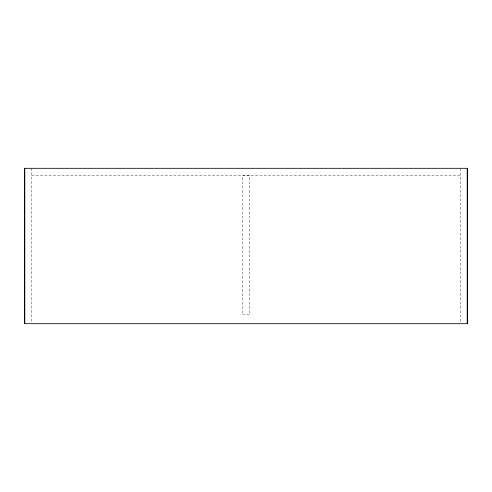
<?xml version="1.0" encoding="UTF-8"?>
<svg xmlns="http://www.w3.org/2000/svg" width="492" height="492" viewBox="0 0 492 492"><rect width="100%" height="100%" fill="white"/><g stroke="black" fill="none" stroke-linecap="round" stroke-linejoin="round"><path stroke-width="0.37" stroke-dasharray="2.46 1.84" d="M31.783 175.503L460.217 175.503M460.217 168.51L460.217 322.918M31.783 168.313L31.783 322.918M249.493 175.693L242.507 175.693L242.507 314.751L249.493 314.751L249.493 175.693"/><path stroke-width="0.74" d="M467.203 168.313L467.203 323.687M24.797 168.313L24.797 323.687M467.4 168.313L24.6 168.313L24.6 323.687L467.4 323.687L467.4 168.313"/></g></svg>
